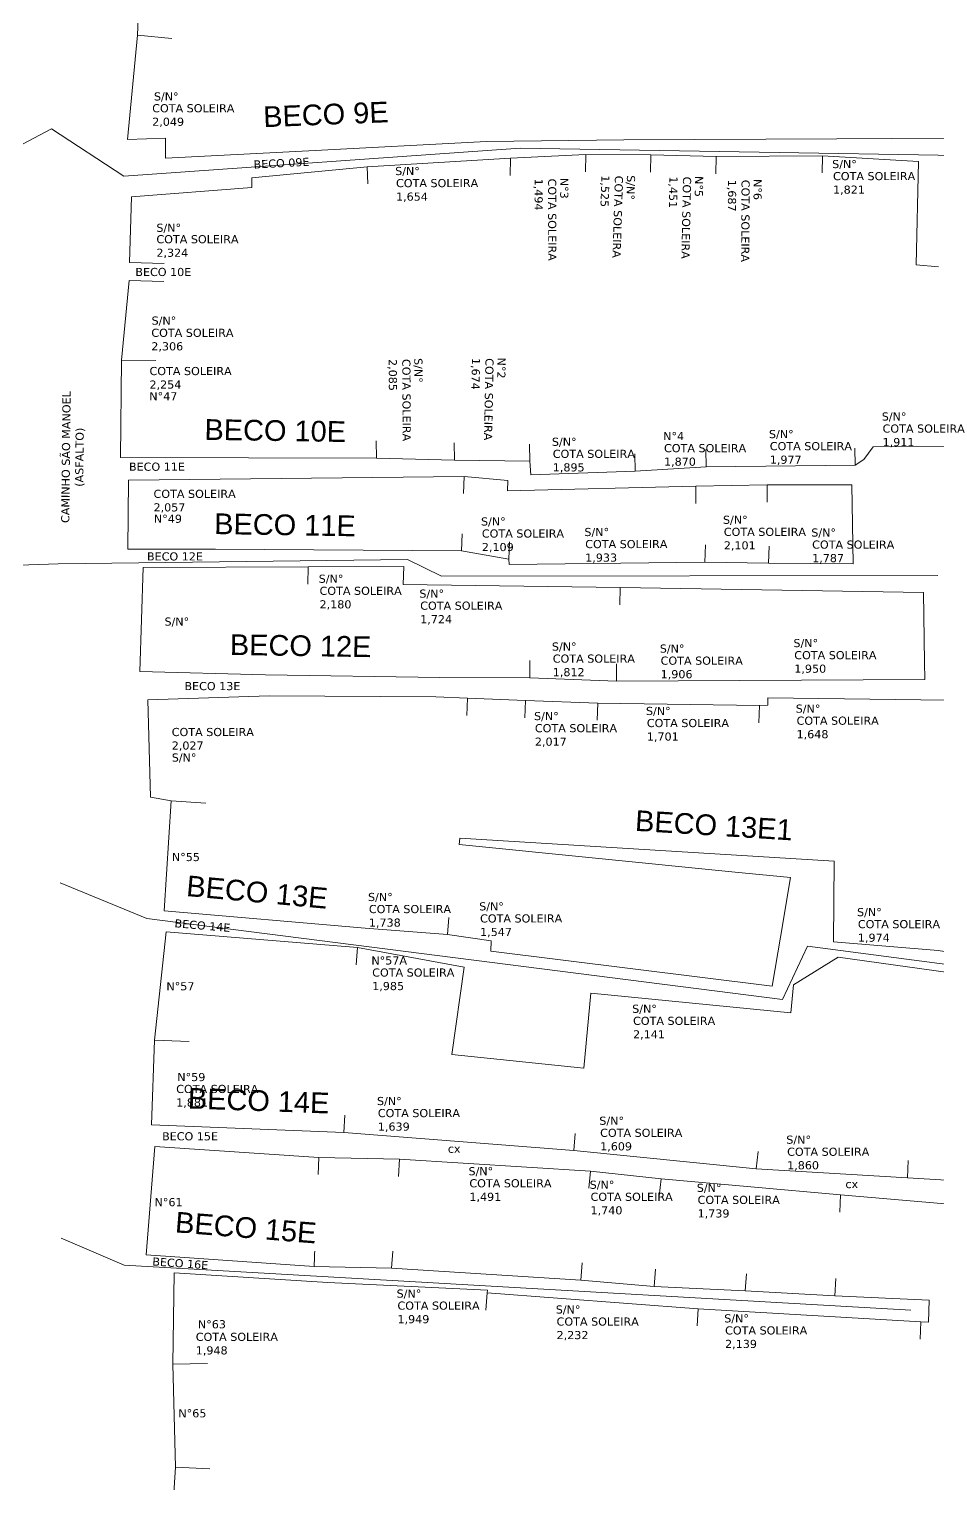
# Model space of a CAD drawing. Header units: metres. Extents: x 359101 to 360669, y 7352318 to 7353133.
# Drawn here: x 359273.8 to 359326.4, y 7352528.2 to 7352612.4 of the extents above; entities that cross this region are included whole.
import ezdxf
from ezdxf.enums import TextEntityAlignment as Align

# ---------------------------------------------------------------- set-up
doc = ezdxf.new("R2010")
doc.units = ezdxf.units.M
doc.header["$LTSCALE"] = 2.5
doc.set_wipeout_variables(frame=1)
doc.layers.add('AVT-C3-PRF-TUBULAÇÃO 3D -TUBOS', color=4, linetype='Continuous', lineweight=20)
doc.layers.add('AVT-LT-CAD-ETIQUETA NOME DE RUA', color=4, linetype='Continuous', lineweight=0)
doc.layers.add('AVT-LT-CAD-ETIQUETA NUMERO DE CASA', color=7, linetype='Continuous', lineweight=0, true_color=0x858585)
doc.layers.add('AVT-LT-URB-DIVISA TERRENO OU AL PREDIAL', color=7, linetype='Continuous', lineweight=13, true_color=0x5c5c5c)
doc.styles.add('CARIMBO', font='arial.ttf', dxfattribs={"height": 2})
doc.styles.get("Standard").update_dxf_attribs({"font": 'arial.ttf'})

msp = doc.modelspace()

# ---------------------------------------------------------------- linework, layer by layer
at = {"layer": 'AVT-C3-PRF-TUBULAÇÃO 3D -TUBOS', "color": 6}
for points in [[(359240.083, 7352602.293), (359272.398, 7352605.246), (359275.093, 7352606.678)], [(359216.677, 7352579.989), (359231.626, 7352579.99), (359275.478, 7352581.485)], [(359326.423, 7352580.798), (359297.677, 7352580.774), (359295.717, 7352581.738), (359275.478, 7352581.485)]]:
    msp.add_lwpolyline(points, dxfattribs=at)
at = {"layer": 'AVT-LT-URB-DIVISA TERRENO OU AL PREDIAL', "flags": 128}
for points, elevation in [([(359279.498, 7352606.06), (359280.075, 7352612.097), (359280.327, 7352618.399), (359280.51, 7352624.028), (359280.611, 7352630.188)], 2.065), ([(359280.075, 7352612.097), (359282.066, 7352611.907)], 2.065), ([(359279.618, 7352598.933), (359279.724, 7352602.725)], 2.046), ([(359279.618, 7352598.933), (359281.617, 7352598.877)], 2.046), ([(359279.095, 7352587.629), (359279.138, 7352593.277), (359279.594, 7352597.887)], 1.947), ([(359279.594, 7352597.887), (359281.593, 7352597.831)], 1.947), ([(359279.138, 7352593.277), (359281.138, 7352593.262)], 1.947), ([(359279.515, 7352582.332), (359279.549, 7352586.324)], 1.918), ([(359280.218, 7352575.247), (359280.397, 7352581.277)], 1.821), ([(359281.625, 7352561.38), (359282.031, 7352567.747), (359280.818, 7352567.972), (359280.67, 7352573.597)], 1.824), ([(359282.031, 7352567.747), (359284.027, 7352567.62)], 1.824), ([(359280.877, 7352548.999), (359281.063, 7352553.892), (359281.731, 7352560.176)], 1.893), ([(359281.063, 7352553.892), (359283.062, 7352553.816)], 1.888), ([(359280.579, 7352541.458), (359281.074, 7352547.735)], 1.893), ([(359281.736, 7352519.855), (359282.018, 7352525.272), (359282.268, 7352529.174), (359282.127, 7352535.125), (359282.194, 7352540.422)], 1.838), ([(359282.127, 7352535.125), (359284.126, 7352535.172)], 1.838), ([(359282.268, 7352529.174), (359284.265, 7352529.07)], 1.838)]:
    msp.add_lwpolyline(points, dxfattribs=dict(at, elevation=elevation))
at = {"layer": 'AVT-LT-URB-DIVISA TERRENO OU AL PREDIAL', "ltscale": 3, "flags": 128}
for points, elevation in [([(359392.654, 7352607.393), (359385.859, 7352607.209), (359380.808, 7352606.97), (359378.256, 7352606.843), (359368.11, 7352606.774), (359362.905, 7352606.412), (359357.09, 7352606.019), (359348.158, 7352605.948), (359338.803, 7352606.331), (359330.393, 7352606.211), (359326.883, 7352606.132), (359320.574, 7352606.09), (359308.252, 7352606.039), (359300.293, 7352605.932), (359289.992, 7352605.399), (359281.701, 7352604.97), (359281.704, 7352606.125), (359279.498, 7352606.06)], 1.673), ([(359279.724, 7352602.725), (359286.698, 7352603.275), (359286.697, 7352603.842), (359293.373, 7352604.477), (359301.678, 7352604.972), (359306.037, 7352605.181), (359309.8, 7352605.168), (359313.594, 7352605.068), (359319.751, 7352605.114), (359325.309, 7352604.774), (359325.174, 7352598.804)], 2.046), ([(359301.678, 7352604.972), (359301.665, 7352603.972)], 1.531), ([(359306.037, 7352605.181), (359306.024, 7352604.181)], 1.629), ([(359309.8, 7352605.168), (359309.787, 7352604.168)], 1.553), ([(359313.594, 7352605.068), (359313.581, 7352604.068)], 1.524), ([(359319.751, 7352605.114), (359319.738, 7352604.114)], 1.625), ([(359293.373, 7352604.477), (359293.417, 7352603.478)], 1.605), ([(359325.174, 7352598.804), (359326.468, 7352598.677)], 2.046), ([(359279.095, 7352587.629), (359293.914, 7352587.596), (359298.439, 7352587.481), (359302.805, 7352587.42), (359302.851, 7352586.639), (359308.902, 7352586.856), (359313.018, 7352587.095), (359321.651, 7352587.188), (359322.149, 7352587.515), (359322.693, 7352588.264), (359328.266, 7352588.273), (359333.765, 7352588.307), (359343.285, 7352588.223), (359348.879, 7352587.751), (359354.507, 7352587.426), (359354.517, 7352586.99), (359361.64, 7352586.727), (359361.764, 7352594.693), (359362.563, 7352595.589), (359362.594, 7352586.678), (359367.657, 7352586.747), (359372.662, 7352586.741), (359376.492, 7352586.811)], 1.947), ([(359293.914, 7352587.596), (359293.893, 7352588.596)], 1.813), ([(359298.439, 7352587.481), (359298.418, 7352588.481)], 1.806), ([(359302.805, 7352587.42), (359302.784, 7352588.42)], 1.813), ([(359308.902, 7352586.856), (359308.881, 7352587.856)], 1.77), ([(359313.018, 7352587.095), (359312.997, 7352588.095)], 1.703), ([(359321.651, 7352587.188), (359321.63, 7352588.188)], 1.704), ([(359279.549, 7352586.324), (359298.988, 7352586.543), (359301.529, 7352586.307), (359301.501, 7352585.715), (359312.423, 7352585.983), (359316.545, 7352586.061), (359321.457, 7352586.06), (359321.527, 7352581.473)], 1.918), ([(359298.988, 7352586.543), (359298.955, 7352585.544)], 1.717), ([(359316.545, 7352586.061), (359316.545, 7352585.061)], 1.646), ([(359312.423, 7352585.983), (359312.423, 7352584.983)], 1.692), ([(359298.844, 7352582.228), (359298.877, 7352583.227)], 1.752), ([(359301.585, 7352581.754), (359301.618, 7352582.753)], 1.839), ([(359321.527, 7352581.473), (359316.632, 7352581.512), (359312.945, 7352581.574), (359301.597, 7352581.437), (359301.585, 7352581.754), (359298.844, 7352582.228), (359284.584, 7352582.338), (359279.515, 7352582.332)], 1.839), ([(359312.945, 7352581.574), (359312.978, 7352582.573)], 1.839), ([(359316.632, 7352581.512), (359316.665, 7352582.511)], 1.819), ([(359280.397, 7352581.277), (359289.967, 7352581.311), (359295.506, 7352581.317), (359295.47, 7352580.293), (359308.029, 7352580.102), (359325.608, 7352579.818)], 1.821), ([(359289.967, 7352581.311), (359289.938, 7352580.311)], 1.821), ([(359308.029, 7352580.102), (359308.014, 7352579.102)], 1.769), ([(359325.66, 7352575.786), (359325.608, 7352579.818)], 1.335), ([(359325.673, 7352574.786), (359307.828, 7352574.693), (359302.806, 7352574.882), (359297.587, 7352574.899), (359287.487, 7352575.051), (359280.218, 7352575.247)], 1.808), ([(359302.806, 7352574.882), (359302.793, 7352575.882)], 1.651), ([(359307.828, 7352574.693), (359307.815, 7352575.693)], 1.73), ([(359325.673, 7352574.786), (359325.66, 7352575.786)], 1.335), ([(359280.67, 7352573.597), (359287.7, 7352573.83), (359297.362, 7352573.778), (359299.186, 7352573.698), (359302.546, 7352573.565), (359306.741, 7352573.421), (359316.101, 7352573.278), (359316.586, 7352573.296), (359316.584, 7352573.729), (359326.935, 7352573.578), (359339.658, 7352573.611)], 1.824), ([(359299.186, 7352573.698), (359299.146, 7352572.699)], 1.768), ([(359302.546, 7352573.565), (359302.506, 7352572.566)], 1.688), ([(359306.741, 7352573.421), (359306.701, 7352572.422)], 1.736), ([(359316.101, 7352573.278), (359316.061, 7352572.279)], 1.791), ([(359314.508, 7352563.647), (359298.711, 7352565.221), (359298.749, 7352565.6), (359320.419, 7352564.264)], 1.735), ([(359320.419, 7352564.264), (359320.394, 7352559.591)], 1.735), ([(359317.893, 7352563.309), (359314.508, 7352563.647)], 1.735), ([(359317.314, 7352559.852), (359317.893, 7352563.309)], 1.735), ([(359317.314, 7352559.852), (359316.84, 7352557.021), (359300.538, 7352559.042), (359300.555, 7352559.656), (359298.037, 7352560.009), (359293.263, 7352560.386), (359281.625, 7352561.38)], 1.737), ([(359298.037, 7352560.009), (359298.099, 7352561.007)], 1.597), ([(359281.731, 7352560.176), (359292.81, 7352559.263), (359299.001, 7352558.125)], 1.778), ([(359292.81, 7352559.263), (359292.736, 7352558.266)], 1.58), ([(359332.901, 7352558.092), (359326.451, 7352559.079), (359320.394, 7352559.591)], 1.737), ([(359306.332, 7352556.616), (359317.91, 7352555.483), (359318.078, 7352557.108), (359320.656, 7352558.711), (359331.882, 7352557.146), (359337.473, 7352556.651)], 1.778), ([(359299.001, 7352558.125), (359298.279, 7352553.057), (359305.935, 7352552.277)], 1.497), ([(359306.332, 7352556.616), (359305.935, 7352552.277)], 1.778), ([(359280.877, 7352548.999), (359292.024, 7352548.554), (359305.349, 7352547.499), (359315.909, 7352546.453), (359324.666, 7352545.924), (359332.703, 7352545.434), (359337.271, 7352545.292), (359348.262, 7352544.063), (359348.077, 7352542.567), (359354.014, 7352541.948)], 1.893), ([(359292.024, 7352548.554), (359292.093, 7352549.552)], 1.609), ([(359305.349, 7352547.499), (359305.425, 7352548.496)], 1.452), ([(359345.171, 7352537.782), (359343.496, 7352537.872), (359343.887, 7352542.349), (359333.653, 7352543.696), (359329.532, 7352544.192), (359320.802, 7352544.93), (359310.405, 7352545.863), (359306.323, 7352546.313), (359295.257, 7352546.996), (359290.584, 7352547.107), (359281.074, 7352547.735)], 1.482), ([(359315.909, 7352546.453), (359316.026, 7352547.446)], 1.365), ([(359290.584, 7352547.107), (359290.54, 7352546.108)], 1.482), ([(359295.257, 7352546.996), (359295.184, 7352545.999)], 1.48), ([(359324.666, 7352545.924), (359324.719, 7352546.923)], 1.436), ([(359306.323, 7352546.313), (359306.213, 7352545.319)], 1.457), ([(359310.405, 7352545.863), (359310.295, 7352544.869)], 1.482), ([(359320.802, 7352544.93), (359320.757, 7352543.931)], 1.406), ([(359325.886, 7352537.567), (359325.921, 7352538.833), (359320.464, 7352539.092), (359315.281, 7352539.37), (359310.002, 7352539.64), (359305.755, 7352540.004), (359294.793, 7352540.687), (359290.304, 7352540.791), (359280.579, 7352541.458)], 1.838), ([(359290.304, 7352540.791), (359290.353, 7352541.898)], 1.838), ([(359294.793, 7352540.687), (359294.866, 7352541.684)], 1.838), ([(359305.755, 7352540.004), (359305.84, 7352541)], 1.838), ([(359310.002, 7352539.64), (359310.088, 7352540.636)], 1.838), ([(359282.194, 7352540.422), (359291.106, 7352539.853), (359300.34, 7352539.412), (359300.329, 7352539.256), (359312.546, 7352538.346), (359325.457, 7352537.582), (359325.886, 7352537.567)], 1.838), ([(359315.281, 7352539.37), (359315.35, 7352540.368)], 1.838), ([(359320.464, 7352539.092), (359320.53, 7352540.09)], 1.838), ([(359300.328, 7352539.256), (359300.257, 7352538.258)], 1.838), ([(359312.546, 7352538.346), (359312.499, 7352537.347)], 1.838), ([(359325.457, 7352537.582), (359325.402, 7352536.584)], 1.838)]:
    msp.add_lwpolyline(points, dxfattribs=dict(at, elevation=elevation))

# ---------------------------------------------------------------- texts
at = {"layer": 'AVT-LT-CAD-ETIQUETA NUMERO DE CASA', "char_height": 0.47, "attachment_point": 1}
for s, width, heights, insert in [('{\\fVerdana|b0|i0|c0|p34;S/N°}', 0.47, [0.574], (359281.025, 7352608.784, 411.789)), ('{\\fVerdana|b0|i0|c0|p34;COTA SOLEIRA\\P2,049}', 5.00835, [1.443], (359280.926, 7352608.1, -990.692)), ('{\\fVerdana|b0|i0|c0|p34;S/N°}', 0.47, [0.574], (359320.312, 7352604.868, 404.167)), ('{\\fVerdana|b0|i0|c0|p34;S/N°}', 0.47, [0.574], (359295, 7352604.464, 406.068)), ('{\\fVerdana|b0|i0|c0|p34;COTA SOLEIRA\\P1,654}', 5.00835, [1.443], (359295.049, 7352603.765, -991.218)), ('{\\fVerdana|b0|i0|c0|p34;COTA SOLEIRA\\P1,821}', 5.00835, [1.443], (359320.362, 7352604.169, -993.119)), ('{\\fVerdana|b0|i0|c0|p34;S/N°}', 0.47, [0.574], (359281.167, 7352601.178, 411.789)), ('{\\fVerdana|b0|i0|c0|p34;COTA SOLEIRA\\P2,324}', 5.00835, [1.443], (359281.169, 7352600.515, -988.368)), ('{\\fVerdana|b0|i0|c0|p34;BECO 10E}', 4.79789, [0.417], (359279.95, 7352598.617, 411.789)), ('{\\fVerdana|b0|i0|c0|p34;S/N°}', 0.47, [0.574], (359280.889, 7352595.802, 411.789)), ('{\\fVerdana|b0|i0|c0|p34;COTA SOLEIRA\\P2,306}', 5.00835, [1.443], (359280.876, 7352595.096, -990.692)), ('{\\fVerdana|b0|i0|c0|p34;COTA SOLEIRA\\P2,254}', 5.00835, [1.443], (359280.77, 7352592.881, -990.692)), ('{\\fVerdana|b0|i0|c0|p34;N°47}', 0.47, [0.574], (359280.759, 7352591.42, 411.789)), ('{\\fVerdana|b0|i0|c0|p34;S/N°}', 0.47, [0.574], (359323.184, 7352590.248, 406.325)), ('{\\fVerdana|b0|i0|c0|p34;COTA SOLEIRA\\P1,911}', 5.00835, [1.443], (359323.233, 7352589.55, -990.961)), ('{\\fVerdana|b0|i0|c0|p34;S/N°}', 0.47, [0.574], (359304.078, 7352588.785, 406.309)), ('{\\fVerdana|b0|i0|c0|p34;N°4}', 0.47, [0.574], (359310.522, 7352589.115, 406.284)), ('{\\fVerdana|b0|i0|c0|p34;S/N°}', 0.47, [0.574], (359316.65, 7352589.231, 408.368)), ('{\\fVerdana|b0|i0|c0|p34;COTA SOLEIRA\\P1,977}', 5.00835, [1.443], (359316.699, 7352588.532, -988.918)), ('{\\fVerdana|b0|i0|c0|p34;COTA SOLEIRA\\P1,895}', 5.00835, [1.443], (359304.128, 7352588.086, -990.977)), ('{\\fVerdana|b0|i0|c0|p34;COTA SOLEIRA\\P1,870}', 5.00835, [1.443], (359310.572, 7352588.416, -991.002)), ('{\\fVerdana|b0|i0|c0|p34;BECO 11E}', 3.87231, [0.286], (359279.581, 7352587.342, 411.789)), ('{\\fVerdana|b0|i0|c0|p34;N°49}', 0.47, [0.574], (359281.024, 7352584.326, 411.789)), ('{\\fVerdana|b0|i0|c0|p34;S/N°}', 0.47, [0.574], (359299.972, 7352584.171, 406.523)), ('{\\fVerdana|b0|i0|c0|p34;COTA SOLEIRA\\P2,109}', 5.00835, [1.443], (359300.021, 7352583.472, -990.763)), ('{\\fVerdana|b0|i0|c0|p34;S/N°}', 0.47, [0.574], (359305.96, 7352583.559, 406.347)), ('{\\fVerdana|b0|i0|c0|p34;S/N°}', 0.47, [0.574], (359313.987, 7352584.267, 406.515)), ('{\\fVerdana|b0|i0|c0|p34;COTA SOLEIRA\\P2,101}', 5.00835, [1.443], (359314.036, 7352583.569, -990.771)), ('{\\fVerdana|b0|i0|c0|p34;S/N°}', 0.47, [0.574], (359319.102, 7352583.529, 406.201)), ('{\\fVerdana|b0|i0|c0|p34;COTA SOLEIRA\\P1,933}', 5.00835, [1.443], (359306.009, 7352582.861, -990.939)), ('{\\fVerdana|b0|i0|c0|p34;COTA SOLEIRA\\P1,787}', 5.00835, [1.443], (359319.152, 7352582.83, -991.085)), ('{\\fVerdana|b0|i0|c0|p34;BECO 12E}', 6.90006, [0.626], (359280.625, 7352582.146, 411.789)), ('{\\fVerdana|b0|i0|c0|p34;S/N°}', 0.47, [0.574], (359290.571, 7352580.853, 1397.285)), ('{\\fVerdana|b0|i0|c0|p34;COTA SOLEIRA\\P2,180}', 5.00835, [1.443], (359290.62, 7352580.154)), ('{\\fVerdana|b0|i0|c0|p34;S/N°}', 0.47, [0.574], (359296.401, 7352579.991, 406.138)), ('{\\fVerdana|b0|i0|c0|p34;COTA SOLEIRA\\P1,724}', 5.00835, [1.443], (359296.45, 7352579.293, -991.148)), ('{\\fVerdana|b0|i0|c0|p34;S/N°}', 0.47, [0.574], (359281.639, 7352578.372, 411.789)), ('{\\fVerdana|b0|i0|c0|p34;S/N°}', 0.47, [0.574], (359304.078, 7352576.925, 404.418)), ('{\\fVerdana|b0|i0|c0|p34;S/N°}', 0.47, [0.574], (359310.328, 7352576.808, 406.32)), ('{\\fVerdana|b0|i0|c0|p34;S/N°}', 0.47, [0.574], (359318.069, 7352577.127, 406.364)), ('{\\fVerdana|b0|i0|c0|p34;COTA SOLEIRA\\P1,812}', 5.00835, [1.443], (359304.128, 7352576.227, -992.868)), ('{\\fVerdana|b0|i0|c0|p34;COTA SOLEIRA\\P1,906}', 5.00835, [1.443], (359310.377, 7352576.109, -990.966)), ('{\\fVerdana|b0|i0|c0|p34;COTA SOLEIRA\\P1,950}', 5.00835, [1.443], (359318.118, 7352576.428, -990.922)), ('{\\fVerdana|b0|i0|c0|p34;BECO 13E}', 4.24474, [0.337], (359282.793, 7352574.636, 411.789)), ('{\\fVerdana|b0|i0|c0|p34;S/N°}', 0.47, [0.574], (359303.044, 7352572.899, 406.431)), ('{\\fVerdana|b0|i0|c0|p34;S/N°}', 0.47, [0.574], (359309.527, 7352573.195, 406.115)), ('{\\fVerdana|b0|i0|c0|p34;S/N°}', 0.47, [0.574], (359318.201, 7352573.331, 406.062)), ('{\\fVerdana|b0|i0|c0|p34;COTA SOLEIRA\\P1,648}', 5.00835, [1.443], (359318.251, 7352572.633, -991.224)), ('{\\fVerdana|b0|i0|c0|p34;COTA SOLEIRA\\P2,027}', 5.00835, [1.443], (359282.058, 7352571.977, -984.99)), ('{\\fVerdana|b0|i0|c0|p34;COTA SOLEIRA\\P2,017}', 5.00835, [1.443], (359303.093, 7352572.2, -990.855)), ('{\\fVerdana|b0|i0|c0|p34;COTA SOLEIRA\\P1,701}', 5.00835, [1.443], (359309.577, 7352572.497, -991.171)), ('{\\fVerdana|b0|i0|c0|p34;S/N°}', 0.47, [0.574], (359282.059, 7352570.498, 411.789)), ('{\\fVerdana|b0|i0|c0|p34;S/N°}', 0.47, [0.574], (359293.427, 7352562.423, 406.152)), ('{\\fVerdana|b0|i0|c0|p34;COTA SOLEIRA\\P1,738}', 5.00835, [1.443], (359293.477, 7352561.724, -991.134)), ('{\\fVerdana|b0|i0|c0|p34;S/N°}', 0.47, [0.574], (359299.866, 7352561.88, 405.961)), ('{\\fVerdana|b0|i0|c0|p34;COTA SOLEIRA\\P1,547}', 5.00835, [1.443], (359299.916, 7352561.181, -991.325)), ('{\\fVerdana|b0|i0|c0|p34;S/N°}', 0.47, [0.574], (359321.753, 7352561.548, 406.388)), ('{\\fVerdana|b0|i0|c0|p34;COTA SOLEIRA\\P1,974}', 5.00835, [1.443], (359321.802, 7352560.85, -990.898)), ('{\\fVerdana|b0|i0|c0|p34;N°57A}', 0.47, [0.574], (359293.62, 7352558.747, 406.399)), ('{\\fVerdana|b0|i0|c0|p34;COTA SOLEIRA\\P1,985}', 5.00835, [1.443], (359293.669, 7352558.048, -990.887)), ('{\\fVerdana|b0|i0|c0|p34;N°57}', 0.47, [0.574], (359281.748, 7352557.254, 411.789)), ('{\\fVerdana|b0|i0|c0|p34;S/N°}', 0.47, [0.574], (359308.729, 7352555.95, 406.555)), ('{\\fVerdana|b0|i0|c0|p34;COTA SOLEIRA\\P2,141}', 5.00835, [1.443], (359308.778, 7352555.251, -990.731)), ('{\\fVerdana|b0|i0|c0|p34;S/N°}', 0.47, [0.574], (359293.946, 7352550.607, 406.053)), ('{\\fVerdana|b0|i0|c0|p34;COTA SOLEIRA\\P1,639}', 5.00835, [1.443], (359293.996, 7352549.909, -991.233)), ('{\\fVerdana|b0|i0|c0|p34;S/N°}', 0.47, [0.574], (359306.823, 7352549.466, 406.023)), ('{\\fVerdana|b0|i0|c0|p34;BECO 15E }', 3.38009, [0.5], (359281.498, 7352548.564, 411.789)), ('{\\fVerdana|b0|i0|c0|p34;COTA SOLEIRA\\P1,609}', 5.00835, [1.443], (359306.872, 7352548.767, -991.263)), ('{\\fVerdana|b0|i0|c0|p34;S/N°}', 0.47, [0.574], (359317.654, 7352548.368, 406.274)), ('{\\fVerdana|b0|i0|c0|p34;cx}', 0.47, [0.574], (359298.048, 7352547.843, 406.265)), ('{\\fVerdana|b0|i0|c0|p34;COTA SOLEIRA\\P1,860}', 5.00835, [1.443], (359317.704, 7352547.67, -991.012)), ('{\\fVerdana|b0|i0|c0|p34;S/N°}', 0.47, [0.574], (359299.248, 7352546.542, 405.905)), ('{\\fVerdana|b0|i0|c0|p34;COTA SOLEIRA\\P1,491}', 5.00835, [1.443], (359299.297, 7352545.843, -991.381)), ('{\\fVerdana|b0|i0|c0|p34;S/N°}', 0.47, [0.574], (359306.266, 7352545.759, 406.154)), ('{\\fVerdana|b0|i0|c0|p34;S/N°}', 0.47, [0.574], (359312.47, 7352545.58, 406.153)), ('{\\fVerdana|b0|i0|c0|p34;cx}', 0.47, [0.574], (359321.079, 7352545.796, 406.265)), ('{\\fVerdana|b0|i0|c0|p34;COTA SOLEIRA\\P1,740}', 5.00835, [1.443], (359306.316, 7352545.061, -991.132)), ('{\\fVerdana|b0|i0|c0|p34;COTA SOLEIRA\\P1,739}', 5.00835, [1.443], (359312.519, 7352544.882, -991.133)), ('{\\fVerdana|b0|i0|c0|p34;S/N°}', 0.47, [0.574], (359295.083, 7352539.456, 404.525)), ('{\\fVerdana|b0|i0|c0|p34;COTA SOLEIRA\\P1,949}', 5.00835, [1.443], (359295.133, 7352538.758, -992.761)), ('{\\fVerdana|b0|i0|c0|p34;S/N°}', 0.47, [0.574], (359304.301, 7352538.534, 406.646)), ('{\\fVerdana|b0|i0|c0|p34;S/N°}', 0.47, [0.574], (359314.06, 7352538.021, 406.553)), ('{\\fVerdana|b0|i0|c0|p34;N°63}', 0.47, [0.574], (359283.571, 7352537.679, 411.789)), ('{\\fVerdana|b0|i0|c0|p34;COTA SOLEIRA\\P2,232}', 5.00835, [1.443], (359304.351, 7352537.836, -990.64)), ('{\\fVerdana|b0|i0|c0|p34;COTA SOLEIRA\\P2,139}', 5.00835, [1.443], (359314.11, 7352537.323, -990.733)), ('{\\fVerdana|b0|i0|c0|p34;COTA SOLEIRA\\P1,948}', 5.00835, [1.443], (359283.449, 7352536.95, -983.152)), ('{\\fVerdana|b0|i0|c0|p34;N°65}', 0.47, [0.574], (359282.44, 7352532.523, 411.789))]:
    msp.add_mtext_dynamic_manual_height_columns(s, width=width, gutter_width=1, heights=heights, dxfattribs=dict(at, insert=insert))
for s, width, heights, insert, rotation in [('{\\fVerdana|b0|i0|c0|p34;BECO 09E}', 4.6993, [0.593], (359286.786, 7352604.837, 411.789), 2.96201), ('{\\fVerdana|b0|i0|c0|p34;COTA SOLEIRA\\P1,494}', 5.00835, [1.443], (359304.331, 7352603.789, -991.378), 270.0194), ('{\\fVerdana|b0|i0|c0|p34;N°3}', 0.47, [0.574], (359305.03, 7352603.839, 405.908), 270.0194), ('{\\fVerdana|b0|i0|c0|p34;COTA SOLEIRA\\P1,525}', 5.00835, [1.443], (359308.202, 7352603.95, -991.347), 268.24251), ('{\\fVerdana|b0|i0|c0|p34;S/N°}', 0.47, [0.574], (359308.901, 7352603.978, 405.939), 268.24251), ('{\\fVerdana|b0|i0|c0|p34;COTA SOLEIRA\\P1,451}', 5.00835, [1.443], (359312.146, 7352603.899, -991.421), 268.80571), ('{\\fVerdana|b0|i0|c0|p34;N°5}', 0.47, [0.574], (359312.846, 7352603.934, 405.865), 268.80571), ('{\\fVerdana|b0|i0|c0|p34;N°6}', 0.47, [0.574], (359316.235, 7352603.764, 406.101), 269.664), ('{\\fVerdana|b0|i0|c0|p34;COTA SOLEIRA\\P1,687}', 5.00835, [1.443], (359315.536, 7352603.719, -991.185), 269.664), ('{\\fVerdana|b0|i0|c0|p34;COTA SOLEIRA\\P2,085}', 5.00835, [1.443], (359295.881, 7352593.345, -990.787), 270.30344), ('{\\fVerdana|b0|i0|c0|p34;S/N°}', 0.47, [0.574], (359296.579, 7352593.398, 406.499), 270.30344), ('{\\fVerdana|b0|i0|c0|p34;COTA SOLEIRA\\P1,674}', 5.00835, [1.443], (359300.703, 7352593.385, -991.198), 268.92825), ('{\\fVerdana|b0|i0|c0|p34;N°2}', 0.47, [0.574], (359301.402, 7352593.421, 406.088), 268.92825), ('\\pxqc;{\\fVerdana|b0|i0|c0|p34;CAMINHO SÃO MANOEL\\P(ASFALTO)}', 9.76322, [1.927], (359275.642, 7352582.783, -992.872), 89.41489)]:
    msp.add_mtext_dynamic_manual_height_columns(s, width=width, gutter_width=1, heights=heights, dxfattribs=dict(at, insert=insert, rotation=rotation))

# ---------------------------------------------------------------- next in the draw order: wipeouts: each hides what was drawn before it
at = {"linetype": 'Continuous', "ltscale": 4}
for points in [[(359287.101, 7352606.311), (359294.989, 7352606.629), (359294.905, 7352608.709), (359287.017, 7352608.391)], [(359283.641, 7352588.228), (359292.466, 7352588.088), (359292.499, 7352590.169), (359283.674, 7352590.31)], [(359284.205, 7352582.768), (359293.03, 7352582.628), (359293.063, 7352584.709), (359284.238, 7352584.85)], [(359285.113, 7352575.769), (359293.938, 7352575.628), (359293.972, 7352577.71), (359285.146, 7352577.85)], [(359308.546, 7352565.598), (359318.069, 7352565.017), (359318.196, 7352567.096), (359308.673, 7352567.677)], [(359282.528, 7352561.835), (359291.319, 7352561.035), (359291.507, 7352563.109), (359282.717, 7352563.909)], [(359282.66, 7352549.511), (359291.481, 7352549.195), (359291.556, 7352551.276), (359282.735, 7352551.591)], [(359281.889, 7352542.354), (359290.688, 7352541.657), (359290.852, 7352543.732), (359282.053, 7352544.429)]]:
    msp.add_wipeout(points, dxfattribs=at).dxf.layer = 'AVT-LT-CAD-ETIQUETA NOME DE RUA'

# ---------------------------------------------------------------- next in the draw order: wipeouts: each hides what was drawn before it
for points in [[(359287.101, 7352606.311), (359294.989, 7352606.629), (359294.905, 7352608.709), (359287.017, 7352608.391)], [(359283.641, 7352588.228), (359292.466, 7352588.088), (359292.499, 7352590.169), (359283.674, 7352590.31)], [(359284.205, 7352582.768), (359293.03, 7352582.628), (359293.063, 7352584.709), (359284.238, 7352584.85)], [(359285.113, 7352575.769), (359293.938, 7352575.628), (359293.972, 7352577.71), (359285.146, 7352577.85)], [(359308.546, 7352565.598), (359318.069, 7352565.017), (359318.196, 7352567.096), (359308.673, 7352567.677)], [(359282.528, 7352561.835), (359291.319, 7352561.035), (359291.507, 7352563.109), (359282.717, 7352563.909)], [(359282.66, 7352549.511), (359291.481, 7352549.195), (359291.556, 7352551.276), (359282.735, 7352551.591)], [(359281.889, 7352542.354), (359290.688, 7352541.657), (359290.852, 7352543.732), (359282.053, 7352544.429)]]:
    msp.add_wipeout(points, dxfattribs=at).dxf.layer = 'AVT-LT-CAD-ETIQUETA NOME DE RUA'

# ---------------------------------------------------------------- next in the draw order: linework, layer by layer
at = {"layer": 'AVT-C3-PRF-TUBULAÇÃO 3D -TUBOS', "color": 6}
for points in [[(359390.647, 7352606.647), (359341.449, 7352604.898), (359302.247, 7352605.545), (359279.289, 7352603.94), (359275.093, 7352606.678)], [(359334.181, 7352557.325), (359318.88, 7352559.333), (359317.438, 7352556.257), (359280.608, 7352560.938), (359275.589, 7352562.998)], [(359324.874, 7352538.254), (359279.295, 7352540.872), (359275.66, 7352542.433)]]:
    msp.add_lwpolyline(points, dxfattribs=at)

# ---------------------------------------------------------------- next in the draw order: texts
at = {"layer": 'AVT-LT-CAD-ETIQUETA NOME DE RUA', "linetype": 'Continuous', "ltscale": 4, "style": 'CARIMBO'}
for s, rotation, p in [('BECO 9E', 2.30656, (359290.986, 7352607.509)), ('BECO 10E', 359.08865, (359288.054, 7352589.199)), ('BECO 11E', 359.08865, (359288.618, 7352583.739)), ('BECO 12E', 359.08865, (359289.526, 7352576.739)), ('BECO 13E1', 356.50686, (359313.463, 7352566.341)), ('BECO 13E', 354.80175, (359287.002, 7352562.474)), ('BECO 14E', 357.95126, (359287.092, 7352550.394)), ('BECO 15E', 355.469, (359286.354, 7352543.044))]:
    msp.add_text(s, height=1.2, rotation=rotation, dxfattribs=at).set_placement(p, align=Align.MIDDLE_CENTER)
at = {"layer": 'AVT-LT-CAD-ETIQUETA NUMERO DE CASA', "char_height": 0.47, "attachment_point": 1}
for s, width, heights, insert in [('{\\fVerdana|b0|i0|c0|p34;COTA SOLEIRA\\P2,057}', 5.00835, [1.443], (359281.003, 7352585.77, -988.635)), ('{\\fVerdana|b0|i0|c0|p34;N°55}', 0.47, [0.574], (359282.065, 7352564.738, 411.789)), ('{\\fVerdana|b0|i0|c0|p34;N°59}', 0.47, [0.574], (359282.38, 7352551.996, 411.789)), ('{\\fVerdana|b0|i0|c0|p34;COTA SOLEIRA\\P1,881}', 5.00835, [1.443], (359282.315, 7352551.305, -984.99)), ('{\\fVerdana|b0|i0|c0|p34;N°61}', 0.47, [0.574], (359281.061, 7352544.751, 411.789))]:
    msp.add_mtext_dynamic_manual_height_columns(s, width=width, gutter_width=1, heights=heights, dxfattribs=dict(at, insert=insert))
for s, width, heights, insert, rotation in [('{\\fVerdana|b0|i0|c0|p34;BECO 14E}', 3.68138, [0.475], (359282.243, 7352560.906, 411.789), 355.11822), ('{\\fVerdana|b0|i0|c0|p34;BECO 16E}', 3.49756, [0.533], (359280.953, 7352541.318, 411.789), 356.07645)]:
    msp.add_mtext_dynamic_manual_height_columns(s, width=width, gutter_width=1, heights=heights, dxfattribs=dict(at, insert=insert, rotation=rotation))

doc.saveas('drawing.dxf')
